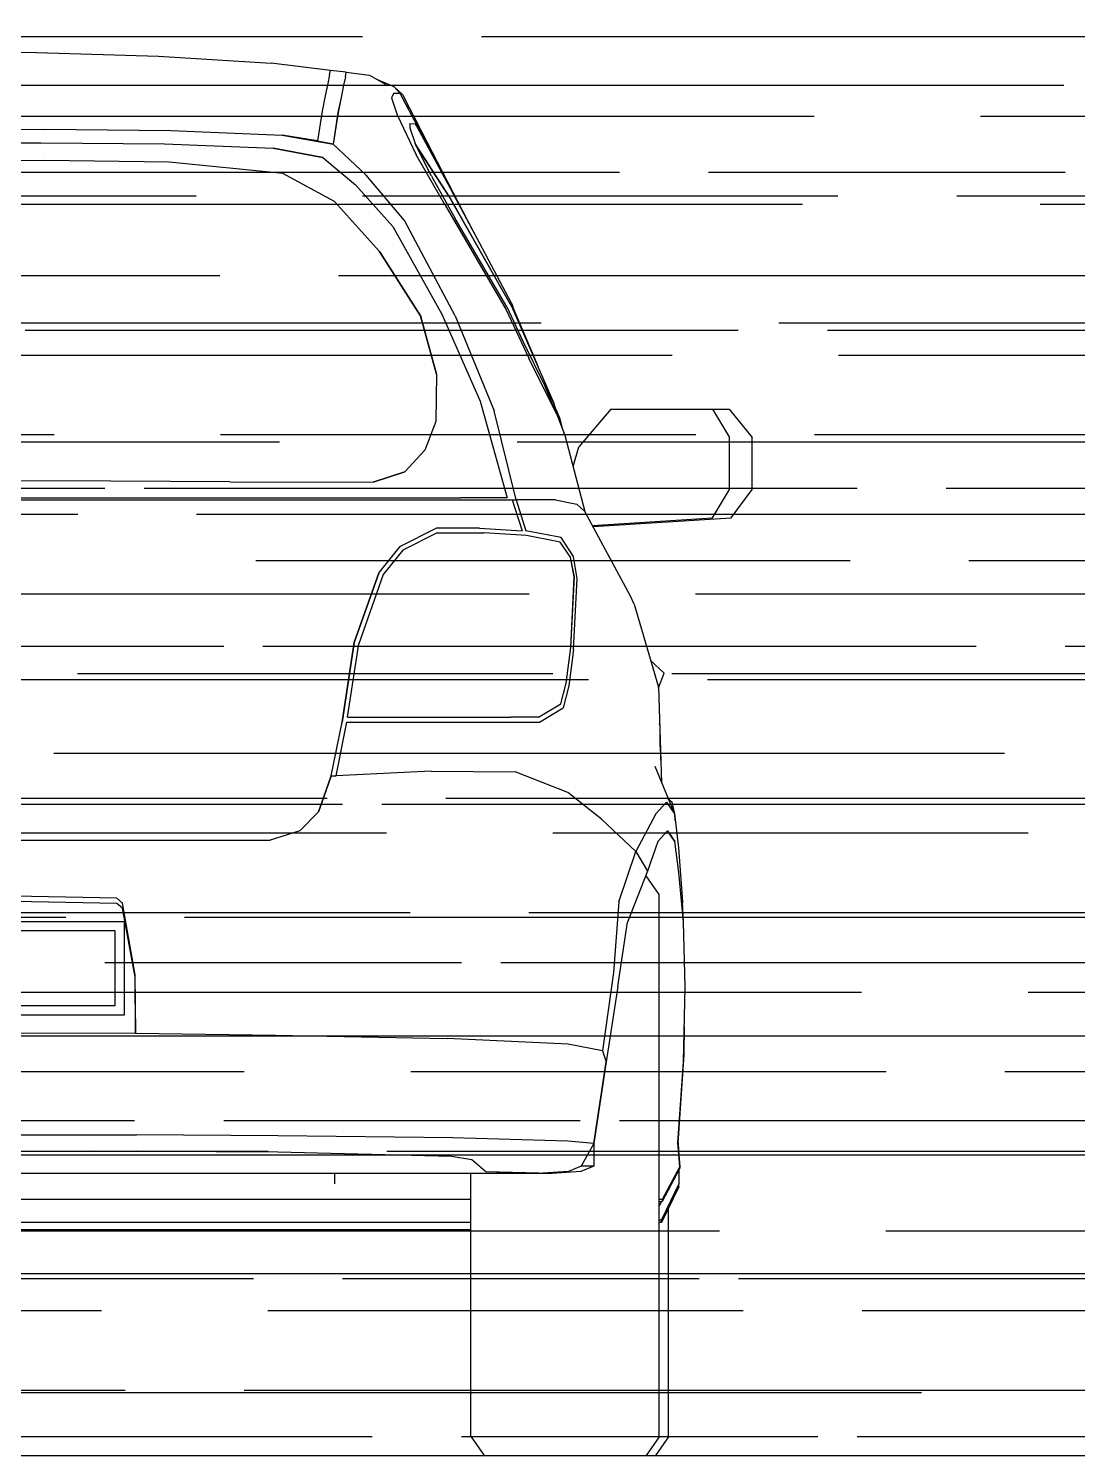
# Model space of a CAD drawing. Header units: millimetres. Extents: x 589 to 1175, y -455 to -172.
# Drawn here: x 1033.258 to 1034.379, y -327.473 to -325.948 of the extents above; entities that cross this region are included whole.
import ezdxf

# ---------------------------------------------------------------- set-up
doc = ezdxf.new("R2010")
doc.units = ezdxf.units.MM
for name, color, linetype in [('SRAFA', 251, 'Continuous'), ('stafaz', 252, 'Continuous'), ('ZDIVO', 1, 'Continuous')]:
    doc.layers.add(name, color=color, linetype=linetype)

# ---------------------------------------------------------------- blocks, each defined once
blk = doc.blocks.new('A$C3A645DBF')
for p, q in [((0.7873, 1.5005), (0.923, 1.4994)), ((0.923, 1.4994), (1.0536, 1.4954)), ((1.0536, 1.4954), (1.1741, 1.4878)), ((1.2372, 1.4802), (1.1741, 1.4878)), ((1.2363, 1.4753), (1.2372, 1.4802)), ((1.2541, 1.4781), (1.2372, 1.4802)), ((1.2344, 1.4661), (1.2317, 1.453)), ((1.2363, 1.4753), (1.2344, 1.4661)), ((1.2513, 1.4643), (1.2487, 1.4513)), ((1.2532, 1.4734), (1.2513, 1.4643)), ((1.2532, 1.4734), (1.2541, 1.4781)), ((1.2532, 1.4734), (1.2542, 1.4781)), ((1.2532, 1.4734), (1.2532, 1.4734)), ((1.2542, 1.4781), (1.2792, 1.4751)), ((1.2792, 1.4751), (1.2964, 1.465)), ((1.2863, 1.471), (1.2864, 1.4709)), ((1.2864, 1.4709), (1.3052, 1.4628)), ((1.2317, 1.453), (1.2284, 1.4365)), ((1.2487, 1.4513), (1.2453, 1.435)), ((1.2487, 1.4513), (1.2454, 1.435)), ((1.3045, 1.4556), (1.3024, 1.4508)), ((1.3024, 1.4509), (1.3024, 1.4508)), ((1.3024, 1.4508), (1.3085, 1.4325)), ((1.3024, 1.4508), (1.3085, 1.4325)), ((1.3118, 1.4556), (1.3045, 1.4556)), ((1.3118, 1.4556), (1.3052, 1.4628)), ((1.3058, 1.4621), (1.3144, 1.4543)), ((1.359, 1.366), (1.3118, 1.4556)), ((1.3144, 1.4543), (1.3219, 1.4398)), ((1.2284, 1.4365), (1.2234, 1.4048)), ((1.2284, 1.4365), (1.2284, 1.4365)), ((1.2454, 1.435), (1.2401, 1.4013)), ((1.2453, 1.435), (1.2401, 1.4013)), ((1.3187, 1.4425), (1.3219, 1.4398)), ((1.3219, 1.4398), (1.3296, 1.4247)), ((1.3085, 1.4325), (1.3288, 1.3899)), ((1.3221, 1.4233), (1.3281, 1.4231)), ((1.3221, 1.4233), (1.3223, 1.4186)), ((1.3221, 1.4233), (1.3281, 1.4231)), ((1.3223, 1.4186), (1.328, 1.402)), ((1.3262, 1.4283), (1.3296, 1.4247)), ((1.3274, 1.4261), (1.3297, 1.4247)), ((1.3294, 1.4207), (1.3281, 1.4231)), ((1.3651, 1.3548), (1.3281, 1.4231)), ((1.3684, 1.3495), (1.3297, 1.4247)), ((0.7873, 1.4167), (0.9313, 1.4172)), ((0.9313, 1.4172), (1.0669, 1.4161)), ((1.0669, 1.4161), (1.1858, 1.411)), ((1.1857, 1.411), (1.2401, 1.4013)), ((1.2234, 1.4048), (1.1858, 1.411)), ((1.2234, 1.4048), (1.2234, 1.4047)), ((1.2401, 1.4013), (1.2234, 1.4047)), ((0.7873, 1.4023), (0.9278, 1.4028)), ((0.9278, 1.4028), (1.0601, 1.4017)), ((1.0601, 1.4017), (1.1761, 1.397)), ((1.1762, 1.397), (1.1761, 1.397)), ((1.1761, 1.397), (1.2292, 1.387)), ((1.2292, 1.387), (1.1762, 1.397)), ((1.2401, 1.4013), (1.2756, 1.3683)), ((1.364, 1.3458), (1.328, 1.402)), ((1.3451, 1.367), (1.3287, 1.4003)), ((1.3641, 1.3455), (1.3287, 1.4003)), ((1.3451, 1.367), (1.3287, 1.4003)), ((1.364, 1.3455), (1.3287, 1.4003)), ((1.3288, 1.3899), (1.3288, 1.3899)), ((1.3598, 1.3362), (1.3288, 1.3899)), ((0.9319, 1.3838), (0.7873, 1.3825)), ((1.065, 1.382), (0.9319, 1.3838)), ((1.065, 1.382), (1.065, 1.382)), ((1.1864, 1.37), (1.065, 1.382)), ((1.2292, 1.387), (1.2639, 1.3579)), ((1.3524, 1.3785), (1.3523, 1.3788)), ((1.3658, 1.3537), (1.3524, 1.3785)), ((1.3656, 1.354), (1.3539, 1.3757)), ((1.3539, 1.3757), (1.3656, 1.354)), ((1.3666, 1.3523), (1.3554, 1.3729)), ((1.2415, 1.3402), (1.1864, 1.37)), ((1.1864, 1.37), (1.1864, 1.37)), ((1.2415, 1.3402), (1.1864, 1.37)), ((1.2639, 1.3579), (1.3038, 1.3134)), ((1.3165, 1.3199), (1.2756, 1.3683)), ((1.2756, 1.3683), (1.2756, 1.3683)), ((1.3451, 1.367), (1.3707, 1.322)), ((1.3451, 1.367), (1.3707, 1.322)), ((1.3665, 1.3526), (1.3626, 1.3596)), ((1.3628, 1.3593), (1.3664, 1.3526)), ((1.4309, 1.2281), (1.364, 1.3455)), ((1.3641, 1.3458), (1.3641, 1.3458)), ((1.4309, 1.2281), (1.3641, 1.3458)), ((1.4309, 1.2281), (1.3641, 1.3455)), ((1.3651, 1.3548), (1.3651, 1.3548)), ((1.3651, 1.3548), (1.4309, 1.2312)), ((1.3658, 1.3537), (1.3655, 1.3541)), ((1.3658, 1.3537), (1.3833, 1.3206)), ((1.3664, 1.3526), (1.3658, 1.3537)), ((1.3664, 1.3526), (1.3664, 1.3527)), ((1.394, 1.3005), (1.3664, 1.3526)), ((1.3675, 1.3507), (1.3665, 1.3526)), ((1.3666, 1.3523), (1.3729, 1.3405)), ((1.3891, 1.3098), (1.3684, 1.3495)), ((1.2415, 1.3402), (1.2898, 1.2865)), ((1.2415, 1.3402), (1.2898, 1.2865)), ((1.3598, 1.3362), (1.3598, 1.3361)), ((1.3598, 1.3362), (1.4249, 1.2244)), ((1.3038, 1.3134), (1.3564, 1.2198)), ((1.3705, 1.2179), (1.3165, 1.3199)), ((1.4258, 1.2276), (1.3707, 1.322)), ((1.4258, 1.2276), (1.3707, 1.322)), ((1.3336, 1.218), (1.2898, 1.2865)), ((1.2898, 1.2865), (1.3336, 1.218)), ((1.4068, 1.2704), (1.4058, 1.2722)), ((1.4071, 1.2699), (1.4062, 1.2715)), ((1.3042, 1.264), (1.3041, 1.2641)), ((1.3042, 1.264), (1.3042, 1.264)), ((1.4249, 1.2244), (1.4494, 1.1727)), ((1.4258, 1.2276), (1.4429, 1.1907)), ((1.4258, 1.2276), (1.4429, 1.1907)), ((1.4432, 1.2011), (1.4309, 1.2312)), ((1.4309, 1.2312), (1.4311, 1.2309)), ((1.4309, 1.2302), (1.4591, 1.1633)), ((1.4309, 1.2281), (1.4309, 1.2279)), ((1.4309, 1.2281), (1.476, 1.1245)), ((1.4327, 1.2267), (1.4311, 1.2309)), ((1.4311, 1.2309), (1.4311, 1.2309)), ((1.4325, 1.2274), (1.4311, 1.2309)), ((1.3334, 1.2184), (1.3334, 1.2183)), ((1.3505, 1.1556), (1.3336, 1.218)), ((1.3336, 1.218), (1.3505, 1.1556)), ((1.3341, 1.2163), (1.3341, 1.2161)), ((1.3341, 1.2161), (1.3341, 1.2161)), ((1.3564, 1.2198), (1.3973, 1.1266)), ((1.3705, 1.2179), (1.4124, 1.1163)), ((1.4429, 1.1907), (1.4668, 1.1424)), ((1.4429, 1.1907), (1.4669, 1.1424)), ((1.4494, 1.1727), (1.4494, 1.1727)), ((1.4792, 1.1123), (1.4494, 1.1727)), ((1.3505, 1.1556), (1.3499, 1.105)), ((1.459, 1.1582), (1.459, 1.1584)), ((1.459, 1.1581), (1.459, 1.1583)), ((1.4595, 1.1573), (1.4594, 1.1575)), ((1.4594, 1.1575), (1.4595, 1.1573)), ((1.4612, 1.1538), (1.4613, 1.1536)), ((1.4628, 1.1506), (1.4627, 1.1508)), ((1.4627, 1.1508), (1.4627, 1.1508)), ((1.4637, 1.1488), (1.4638, 1.1486)), ((1.4792, 1.1123), (1.4668, 1.1424)), ((1.4668, 1.1424), (1.476, 1.1245)), ((1.4668, 1.1424), (1.4669, 1.1422)), ((1.4669, 1.1424), (1.476, 1.1245)), ((1.4676, 1.141), (1.4675, 1.1412)), ((1.4679, 1.1403), (1.4679, 1.1403)), ((1.4679, 1.1403), (1.468, 1.1401)), ((1.4689, 1.1385), (1.469, 1.1383)), ((1.469, 1.1383), (1.469, 1.1383)), ((1.3973, 1.1266), (1.4262, 1.0234)), ((1.4357, 1.0212), (1.4124, 1.1163)), ((1.4124, 1.1163), (1.4124, 1.1163)), ((1.4877, 1.0902), (1.476, 1.1245)), ((1.476, 1.1245), (1.476, 1.1245)), ((1.4783, 1.118), (1.4821, 1.1088)), ((1.537, 1.1181), (1.5028, 1.0777)), ((1.537, 1.1181), (1.5028, 1.0777)), ((1.537, 1.1181), (1.6633, 1.1181)), ((1.6454, 1.1181), (1.6636, 1.0878)), ((1.6633, 1.1181), (1.6879, 1.0878)), ((1.3499, 1.105), (1.338, 1.0744)), ((1.3499, 1.105), (1.338, 1.0744)), ((1.4792, 1.1123), (1.4877, 1.0902)), ((1.4821, 1.1088), (1.4847, 1.0992)), ((1.4877, 1.0902), (1.4877, 1.0902)), ((1.4877, 1.0902), (1.4877, 1.0902)), ((1.4877, 1.0902), (1.5091, 1.0089)), ((1.6636, 1.0323), (1.6636, 1.0878)), ((1.6879, 1.0323), (1.6879, 1.0878)), ((1.338, 1.0744), (1.3168, 1.0512)), ((1.338, 1.0744), (1.3169, 1.0512)), ((1.4965, 1.0568), (1.5028, 1.0777)), ((1.4965, 1.0567), (1.5028, 1.0777)), ((1.0025, 1.0412), (0.7873, 1.042)), ((1.1297, 1.0406), (1.0025, 1.0412)), ((1.1297, 1.0406), (1.2828, 1.04)), ((1.3169, 1.0512), (1.2828, 1.04)), ((1.2828, 1.04), (1.3168, 1.0512)), ((0.4425, 1.0234), (1.132, 1.0234)), ((1.132, 1.0234), (1.3762, 1.0234)), ((1.4262, 1.0234), (1.3762, 1.0234)), ((1.6454, 1.002), (1.6636, 1.0323)), ((1.6654, 1.002), (1.6879, 1.0323)), ((0.1388, 1.0212), (1.4357, 1.0212)), ((1.4316, 1.0212), (1.4421, 0.9881)), ((1.4779, 1.0212), (1.4357, 1.0212)), ((1.4357, 1.0212), (1.4462, 0.9881)), ((1.4779, 1.0212), (1.4357, 1.0212)), ((1.4357, 1.0212), (1.4357, 1.0212)), ((1.4779, 1.0212), (1.5006, 1.0166)), ((1.5006, 1.0166), (1.5091, 1.0089)), ((1.558, 0.9183), (1.5091, 1.0089)), ((1.5173, 0.9938), (1.6454, 1.002)), ((1.5179, 0.9927), (1.6654, 1.002)), ((1.6454, 1.002), (1.6454, 1.002)), ((1.3114, 0.9713), (1.3502, 0.9909)), ((1.3114, 0.9713), (1.3502, 0.9909)), ((1.3514, 0.9858), (1.3146, 0.9673)), ((1.3966, 0.9909), (1.3502, 0.9909)), ((1.3514, 0.9858), (1.3514, 0.9858)), ((1.3514, 0.9858), (1.4013, 0.9858)), ((1.3966, 0.9909), (1.4421, 0.9881)), ((1.4467, 0.9832), (1.4013, 0.9858)), ((1.4838, 0.9808), (1.4462, 0.9881)), ((1.4826, 0.9761), (1.4467, 0.9832)), ((1.4826, 0.9761), (1.4467, 0.9832)), ((1.4939, 0.9601), (1.4826, 0.9761)), ((1.4939, 0.9601), (1.4826, 0.9761)), ((1.4838, 0.9808), (1.4838, 0.9808)), ((1.4971, 0.9605), (1.4838, 0.9808)), ((1.3114, 0.9713), (1.2894, 0.9441)), ((1.3146, 0.9673), (1.2938, 0.9416)), ((1.498, 0.9388), (1.4939, 0.9601)), ((1.4979, 0.9388), (1.4939, 0.9601)), ((1.4971, 0.9606), (1.4971, 0.9605)), ((1.501, 0.9373), (1.4971, 0.9605)), ((1.2628, 0.8688), (1.2894, 0.9441)), ((1.2894, 0.9441), (1.2628, 0.8688)), ((1.2938, 0.9416), (1.2676, 0.8675)), ((1.2938, 0.9416), (1.2677, 0.8675)), ((1.4941, 0.8634), (1.498, 0.9388)), ((1.4941, 0.8634), (1.4979, 0.9388)), ((1.4971, 0.8614), (1.501, 0.9373)), ((1.5618, 0.9096), (1.558, 0.9183)), ((1.5618, 0.9096), (1.5877, 0.8212)), ((1.2497, 0.7838), (1.2628, 0.8688)), ((1.2628, 0.8688), (1.2497, 0.7838)), ((1.2555, 0.7888), (1.2676, 0.8675)), ((1.2556, 0.7888), (1.2677, 0.8675)), ((1.4891, 0.8254), (1.4941, 0.8634)), ((1.4971, 0.8614), (1.4919, 0.8225)), ((1.5939, 0.836), (1.5794, 0.8496)), ((1.4836, 0.8031), (1.4891, 0.8254)), ((1.5877, 0.8204), (1.5939, 0.836)), ((1.4919, 0.8225), (1.4859, 0.7989)), ((1.5877, 0.8212), (1.591, 0.7192)), ((1.4596, 0.7888), (1.4836, 0.8031)), ((1.4608, 0.7838), (1.4859, 0.7989)), ((1.4608, 0.7838), (1.4859, 0.7989)), ((1.2382, 0.7264), (1.2497, 0.7838)), ((1.2433, 0.7264), (1.2547, 0.7838)), ((1.2547, 0.7838), (1.4306, 0.7838)), ((1.2555, 0.7888), (1.3398, 0.7888)), ((1.2556, 0.7888), (1.3398, 0.7888)), ((1.3398, 0.7888), (1.4301, 0.7888)), ((1.3398, 0.7838), (1.3398, 0.7838)), ((1.4301, 0.7888), (1.4301, 0.7888)), ((1.4596, 0.7888), (1.4301, 0.7888)), ((1.4306, 0.7838), (1.4608, 0.7838)), ((1.5898, 0.7793), (1.589, 0.7822)), ((1.5895, 0.7799), (1.589, 0.7817)), ((1.5897, 0.7577), (1.5895, 0.7799)), ((1.5898, 0.7793), (1.5895, 0.7799)), ((1.5902, 0.743), (1.5898, 0.7793)), ((1.5838, 0.7367), (1.6048, 0.6856)), ((1.2302, 0.7037), (1.2382, 0.7264)), ((1.2382, 0.7264), (1.2302, 0.7037)), ((1.2382, 0.7264), (1.2433, 0.7264)), ((1.3448, 0.7312), (1.2433, 0.7264)), ((1.3448, 0.7312), (1.4348, 0.7307)), ((1.4909, 0.7086), (1.4348, 0.7307)), ((1.2302, 0.7037), (1.2246, 0.6878)), ((1.2246, 0.6878), (1.2302, 0.7037)), ((1.5269, 0.6801), (1.4909, 0.7086)), ((1.598, 0.7021), (1.6026, 0.698)), ((1.2045, 0.6676), (1.2246, 0.6878)), ((1.5851, 0.6856), (1.5965, 0.698)), ((1.5965, 0.698), (1.6048, 0.6856)), ((1.5965, 0.698), (1.5965, 0.698)), ((1.5965, 0.698), (1.5965, 0.698)), ((1.6053, 0.6856), (1.6026, 0.698)), ((1.6026, 0.698), (1.6026, 0.698)), ((1.5269, 0.6801), (1.5638, 0.6454)), ((1.5851, 0.6856), (1.5638, 0.6454)), ((1.6048, 0.6856), (1.6094, 0.6493)), ((1.6057, 0.6787), (1.6053, 0.6856)), ((1.6057, 0.6787), (1.6057, 0.6787)), ((0.4016, 0.6575), (1.1729, 0.6575)), ((1.2045, 0.6676), (1.1729, 0.6575)), ((1.5872, 0.6562), (1.5761, 0.6245)), ((1.5872, 0.6562), (1.5761, 0.6245)), ((1.5975, 0.6676), (1.5872, 0.6562)), ((1.5975, 0.6676), (1.5872, 0.6562)), ((1.5975, 0.6676), (1.5974, 0.6676)), ((1.6054, 0.6562), (1.5975, 0.6676)), ((1.5975, 0.6676), (1.6054, 0.6562)), ((1.6097, 0.6229), (1.6054, 0.6562)), ((1.6097, 0.6229), (1.6054, 0.6562)), ((1.5454, 0.5915), (1.5638, 0.6454)), ((1.5638, 0.6454), (1.5761, 0.6245)), ((1.6094, 0.6493), (1.6136, 0.5915)), ((1.5761, 0.6245), (1.5549, 0.57)), ((1.5761, 0.6245), (1.5549, 0.57)), ((1.5741, 0.6194), (1.5745, 0.6194)), ((1.5886, 0.5994), (1.5745, 0.6194)), ((1.6144, 0.57), (1.6097, 0.6229)), ((1.6144, 0.57), (1.6097, 0.6229)), ((1.009, 0.5955), (0.7873, 0.6)), ((1.0151, 0.5902), (1.009, 0.5955)), ((1.5886, 0.02), (1.5886, 0.5994)), ((1.009, 0.59), (0.7873, 0.5943)), ((1.0151, 0.5849), (1.009, 0.59)), ((1.0285, 0.5135), (1.0151, 0.5902)), ((1.0284, 0.5135), (1.0151, 0.5902)), ((1.0285, 0.5112), (1.0151, 0.5849)), ((1.5454, 0.5915), (1.5398, 0.5161)), ((1.5454, 0.5915), (1.5398, 0.5161)), ((1.6136, 0.5915), (1.6137, 0.5909)), ((1.6144, 0.57), (1.6136, 0.5915)), ((1.0173, 0.5704), (0.5573, 0.5704)), ((1.0173, 0.4707), (1.0173, 0.5704)), ((1.5444, 0.5012), (1.5549, 0.57)), ((1.6165, 0.5009), (1.6144, 0.57)), ((1.6165, 0.5009), (1.6144, 0.57)), ((1.0073, 0.5605), (0.5673, 0.5605)), ((1.0073, 0.4807), (1.0073, 0.5605)), ((1.0284, 0.5135), (1.029, 0.4513)), ((1.029, 0.4513), (1.0285, 0.5135)), ((1.5398, 0.5161), (1.528, 0.4325)), ((1.5398, 0.5161), (1.528, 0.4325)), ((1.5444, 0.5012), (1.5319, 0.4205)), ((1.5444, 0.5012), (1.5319, 0.4205)), ((1.6144, 0.4205), (1.6165, 0.5009)), ((1.6144, 0.4205), (1.6165, 0.5009)), ((0.5673, 0.4807), (1.0073, 0.4807)), ((0.5573, 0.4707), (1.0173, 0.4707)), ((1.6153, 0.4584), (1.615, 0.4284)), ((0.7872, 0.4517), (1.029, 0.4513)), ((1.029, 0.4513), (1.1784, 0.4493)), ((1.1784, 0.4493), (1.3621, 0.4457)), ((1.4914, 0.4396), (1.3621, 0.4457)), ((1.528, 0.4325), (1.4914, 0.4396)), ((1.528, 0.4325), (1.5319, 0.4205)), ((1.615, 0.4284), (1.6086, 0.3342)), ((1.5319, 0.4205), (1.5187, 0.3334)), ((1.5187, 0.3334), (1.5319, 0.4205)), ((1.6084, 0.3342), (1.6144, 0.4205)), ((1.6084, 0.3342), (1.6144, 0.4205)), ((1.6091, 0.3388), (1.6141, 0.415)), ((1.6144, 0.4205), (1.6144, 0.4215)), ((0.7872, 0.3426), (1.0302, 0.3425)), ((1.1811, 0.3416), (1.0302, 0.3425)), ((1.368, 0.3393), (1.1811, 0.3416)), ((1.4909, 0.3358), (1.368, 0.3393)), ((1.5187, 0.3334), (1.4909, 0.3358)), ((1.609, 0.3342), (1.6093, 0.3442)), ((0.7872, 0.3251), (1.0302, 0.325)), ((1.1811, 0.3241), (0.9838, 0.325)), ((1.1811, 0.3241), (1.0302, 0.325)), ((1.3667, 0.3194), (1.1811, 0.3241)), ((1.5187, 0.3334), (1.5053, 0.309)), ((1.5187, 0.3334), (1.5187, 0.309)), ((1.6106, 0.3089), (1.6084, 0.3342)), ((1.6084, 0.3342), (1.6106, 0.3089)), ((1.6086, 0.3342), (1.6095, 0.3217)), ((1.609, 0.3342), (1.6092, 0.3262)), ((1.3884, 0.3158), (1.3667, 0.3194)), ((1.4034, 0.303), (1.3884, 0.3158)), ((1.5053, 0.309), (1.4915, 0.3036)), ((1.5187, 0.309), (1.505, 0.3036)), ((1.5187, 0.309), (1.5053, 0.309)), ((1.6106, 0.3089), (1.5919, 0.2735)), ((1.6106, 0.3069), (1.5919, 0.2715)), ((1.6106, 0.3089), (1.6106, 0.3069)), ((1.4744, 0.3013), (0.1135, 0.3013)), ((1.2417, 0.3013), (1.2417, 0.2903)), ((1.3873, 0.0209), (1.3873, 0.3013)), ((1.4744, 0.3013), (1.4034, 0.303)), ((1.461, 0.3013), (1.4034, 0.303)), ((1.4613, 0.3013), (1.461, 0.3013)), ((1.4915, 0.3036), (1.4643, 0.3015)), ((1.505, 0.3036), (1.4744, 0.3013)), ((1.6097, 0.2903), (1.591, 0.2519)), ((1.6095, 0.3049), (1.6097, 0.2903)), ((1.6096, 0.2873), (1.6097, 0.2903)), ((1.6096, 0.2872), (1.5909, 0.2489)), ((1.6096, 0.2872), (1.5909, 0.2489)), ((1.6096, 0.2873), (1.6096, 0.2872)), ((1.3873, 0.2735), (0.1873, 0.2735)), ((1.5919, 0.2735), (1.5886, 0.2735)), ((1.5918, 0.2715), (1.5886, 0.271)), ((1.5909, 0.2714), (1.5886, 0.2666)), ((1.5908, 0.2713), (1.5886, 0.2672)), ((1.5919, 0.2735), (1.5919, 0.2715)), ((1.5986, 0.02), (1.5986, 0.2647)), ((1.3873, 0.2489), (0.1873, 0.2489)), ((1.5886, 0.2519), (1.591, 0.2519)), ((1.5909, 0.2489), (1.5886, 0.2489)), ((1.5908, 0.2489), (1.591, 0.2519)), ((1.591, 0.2519), (1.5909, 0.2489)), ((1.3873, 0.2412), (0.1873, 0.2412)), ((1.3875, 0.02), (1.3873, 0.0209)), ((1.3875, 0.02), (1.4016, 0)), ((1.5886, 0.02), (1.5745, 0)), ((1.5986, 0.02), (1.5845, 0)), ((1.4016, 0), (1.5845, 0))]:
    blk.add_line(p, q)

msp = doc.modelspace()

# ---------------------------------------------------------------- hatches: boundary and pattern name
at = {"layer": 'SRAFA'}
h = msp.add_hatch(dxfattribs=at)
h.set_pattern_fill('AR-RROOF', color=256, scale=0.005, style=0)
h.paths.add_polyline_path([(1037.1164, -327.473), (1037.1164, -325.9027), (1035.8446, -325.0784), (1032.4135, -325.073), (1032.4135, -327.473)])

# ---------------------------------------------------------------- linework, layer by layer
at = {"layer": 'ZDIVO'}
msp.add_line((1026.9103, -327.473), (1047.7613, -327.473), dxfattribs=at)

# ---------------------------------------------------------------- block references
at = {"layer": 'stafaz'}
msp.add_blockref('A$C3A645DBF', (1032.3433, -327.473), dxfattribs=at)

doc.saveas('drawing.dxf')
